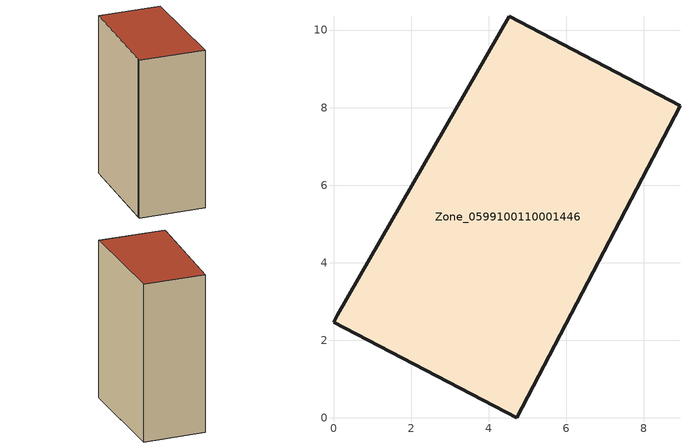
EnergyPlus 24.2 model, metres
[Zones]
Zone_0599100110001446
 floor ground (C_G): 4.54,10.36 8.93,8.05 4.72,0 0,2.47 0.09,2.65 z0
 wall outside (C_F): 4.72,0 8.93,8.05 4.54,10.36 0.09,2.65 0,2.47 4.72,0 z0:12.8
 roof outside (C_R): 8.93,8.05 4.54,10.36 0.09,2.65 0,2.47 4.72,0 z12.8
[BUILDING]
Pand.0599100110001446: North Axis=0; Terrain=City; Loads Convergence Tolerance Value=0.04; Temperature Convergence Tolerance Value=0.4; Solar Distribution=FullExterior; Maximum Number of Warmup Days=25; Minimum Number of Warmup Days=1
[Site:Location]
Rotterdam.The.Hague.AP_ZH_NLD Design_Conditions: Latitude=51.96; Longitude=4.45; Time Zone=1; Elevation=-4.5
[SITE:GROUNDTEMPERATURE:BUILDINGSURFACE]
18, 18, 18, 18, 18, 18, 18, 18, 18, 18, 18, 18
[MATERIAL] Thermal Absorptance=0.9; Solar Absorptance=0.7; Visible Absorptance=0.7
Name | Roughness | Thickness | Conductivity | Density | Specific Heat
G.TC.2015-2018 | MediumSmooth | 0.15 | 0.0428571 | 540 | 1210
F.TC.2015-2018 | Rough | 0.3 | 0.0666667 | 1920 | 840
R.TC.2015-2018 | MediumRough | 0.2 | 0.0333333 | 1500 | 1000
[CONSTRUCTION]
C_G: G.TC.2015-2018
C_F: F.TC.2015-2018
C_R: R.TC.2015-2018
[ZONE]
Zone_0599100110001446: Type=1; Multiplier=1; Ceiling Height=Autocalculate; Volume=Autocalculate; Floor Area=autocalculate; Part of Total Floor Area=Yes
[ZONEINFILTRATION:DESIGNFLOWRATE]
Infil_Zone_0599100110001446: Zone or ZoneList or Space or SpaceList=Zone_0599100110001446; Schedule=AlwaysOn; Design Flow Rate Calculation Method=Flow/Area; Flow Rate per Floor Area=0.0015; Constant Term Coefficient=1; Temperature Term Coefficient=0; Velocity Term Coefficient=0; Velocity Squared Term Coefficient=0
[HVACTEMPLATE:ZONE:IDEALLOADSAIRSYSTEM]
Zone_0599100110001446: Maximum Heating Supply Air Temperature=50; Minimum Cooling Supply Air Temperature=13; Maximum Heating Supply Air Humidity Ratio=0.0156; Minimum Cooling Supply Air Humidity Ratio=0.0077; Heating Limit=NoLimit; Cooling Limit=NoLimit; Dehumidification Control Type=ConstantSensibleHeatRatio; Cooling Sensible Heat Ratio=0.7; Dehumidification Setpoint=60; Humidification Control Type=None; Humidification Setpoint=30; Outdoor Air Method=None; Outdoor Air Flow Rate per Person=0.00944; Outdoor Air Flow Rate per Zone Floor Area=0; Outdoor Air Flow Rate per Zone=0; Demand Controlled Ventilation Type=None; Outdoor Air Economizer Type=NoEconomizer; Heat Recovery Type=None; Sensible Heat Recovery Effectiveness=0.7; Latent Heat Recovery Effectiveness=0.65
[ZONECONTROL:THERMOSTAT]
ThermostatControl_Zone_0599100110001446: Zone or ZoneList=Zone_0599100110001446; Control Type Schedule=DualSetpointControlType; Control 1=Thermostat_Zone_0599100110001446; Temperature Difference Between Cutout And Setpoint=0
[THERMOSTATSETPOINT:DUALSETPOINT]
Thermostat_Zone_0599100110001446: Heating Setpoint Temperature Schedule=HeatingSetpoint_Zone_0599100110001446; Cooling Setpoint Temperature Schedule=CoolingSetpoint_Zone_0599100110001446
[SCHEDULE:COMPACT]
HeatingSetpoint_Zone_0599100110001446: Through: 12/31, For: AllDays, Until: 24:00, 21
CoolingSetpoint_Zone_0599100110001446: Through: 12/31, For: AllDays, Until: 24:00, 24
DualSetpointControlType: Through: 12/31, For: AllDays, Until: 24:00, 4
AlwaysOn: Through: 12/31, For: AllDays, Until: 24:00, 1
